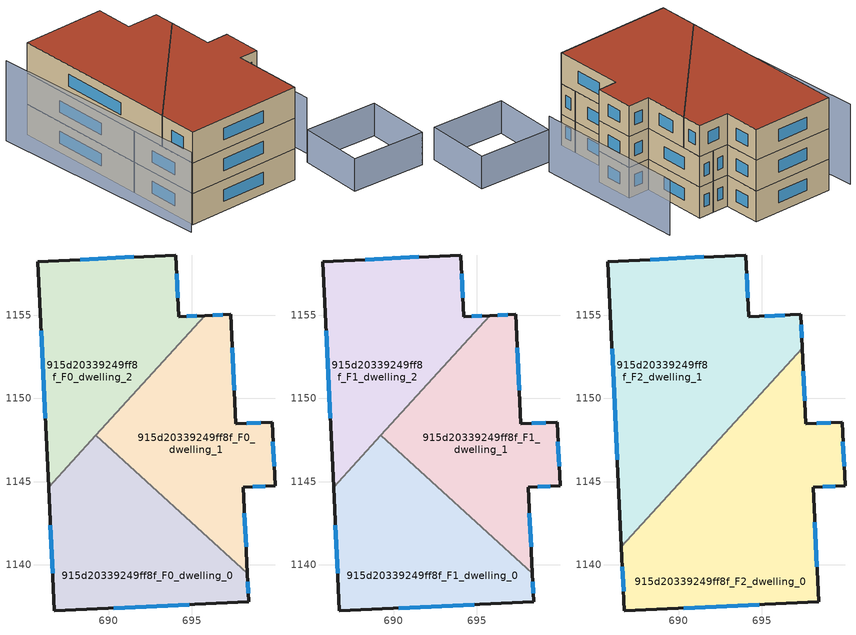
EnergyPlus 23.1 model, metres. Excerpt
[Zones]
915d20339249ff8f_F0_dwelling_0
 floor ground (EU_floor_Construction): 698.33,1139.51 698.41,1137.79 686.75,1137.24 686.4,1144.66 689.24,1147.78 z0
 wall outside (EU_wall_Construction): 686.4,1144.66 686.75,1137.24 698.41,1137.79 698.33,1139.51 z0:3
 wall to 915d20339249ff8f_F0_dwelling_1 (EU_wall_Construction): 698.33,1139.51 689.24,1147.78 z0:3
 wall to 915d20339249ff8f_F0_dwelling_2 (EU_wall_Construction): 689.24,1147.78 686.4,1144.66 z0:3
 window (EU_Window_Construction): 686.51,1142.39 686.65,1139.51 / 698.39,1138.31 698.35,1138.98 / 690.32,1137.41 694.84,1137.62 z0.92:2.08
915d20339249ff8f_F0_dwelling_1
 floor ground (EU_floor_Construction): 697.32,1155.05 697.63,1148.48 699.81,1148.58 699.99,1144.76 698.09,1144.67 698.33,1139.51 689.24,1147.78 695.79,1154.97 z0
 wall outside (EU_wall_Construction): 698.33,1139.51 698.09,1144.67 699.99,1144.76 699.81,1148.58 697.63,1148.48 697.32,1155.05 695.79,1154.97 z0:3
 wall to 915d20339249ff8f_F0_dwelling_2 (EU_wall_Construction): 695.79,1154.97 689.24,1147.78 z0:3
 window (EU_Window_Construction): 699.15,1148.55 698.3,1148.51 / 699.94,1145.93 699.87,1147.41 / 698.67,1144.7 699.41,1144.74 / 698.26,1141.09 698.16,1143.09 / 696.85,1155.02 696.26,1155 / 697.54,1150.49 697.42,1153.03 z0.92:2.08
915d20339249ff8f_F0_dwelling_2
 floor ground (EU_floor_Construction): 694.03,1158.61 694.21,1154.9 695.79,1154.97 686.4,1144.66 685.77,1158.22 z0
 wall outside (EU_wall_Construction): 695.79,1154.97 694.21,1154.9 694.03,1158.61 685.77,1158.22 686.4,1144.66 z0:3
 window (EU_Window_Construction): 695.3,1154.95 694.69,1154.92 / 685.96,1154.07 686.21,1148.81 / 691.5,1158.49 688.3,1158.34 / 694.15,1156.04 694.08,1157.47 z0.92:2.08
915d20339249ff8f_F1_dwelling_0
 floor to 915d20339249ff8f_F0_dwelling_0 (EU_floor_Construction): 698.33,1139.51 698.41,1137.79 686.75,1137.24 686.4,1144.66 689.24,1147.78 z3
 wall outside (EU_wall_Construction): 686.4,1144.66 686.75,1137.24 698.41,1137.79 698.33,1139.51 z3:6
 wall to 915d20339249ff8f_F1_dwelling_1 (EU_wall_Construction): 698.33,1139.51 689.24,1147.78 z3:6
 wall to 915d20339249ff8f_F1_dwelling_2 (EU_wall_Construction): 689.24,1147.78 686.4,1144.66 z3:6
 window (EU_Window_Construction): 686.51,1142.39 686.65,1139.51 / 698.39,1138.31 698.35,1138.98 / 690.32,1137.41 694.84,1137.62 z3.92:5.08
915d20339249ff8f_F1_dwelling_1
 floor to 915d20339249ff8f_F0_dwelling_1 (EU_floor_Construction): 697.32,1155.05 697.63,1148.48 699.81,1148.58 699.99,1144.76 698.09,1144.67 698.33,1139.51 689.24,1147.78 695.79,1154.97 z3
 wall outside (EU_wall_Construction): 698.33,1139.51 698.09,1144.67 699.99,1144.76 699.81,1148.58 697.63,1148.48 697.32,1155.05 695.79,1154.97 z3:6
 wall to 915d20339249ff8f_F1_dwelling_2 (EU_wall_Construction): 695.79,1154.97 689.24,1147.78 z3:6
 window (EU_Window_Construction): 699.15,1148.55 698.3,1148.51 / 699.94,1145.93 699.87,1147.41 / 698.67,1144.7 699.41,1144.74 / 698.26,1141.09 698.16,1143.09 / 696.85,1155.02 696.26,1155 / 697.54,1150.49 697.42,1153.03 z3.92:5.08
915d20339249ff8f_F1_dwelling_2
 floor to 915d20339249ff8f_F0_dwelling_2 (EU_floor_Construction): 694.03,1158.61 694.21,1154.9 695.79,1154.97 686.4,1144.66 685.77,1158.22 z3
 wall outside (EU_wall_Construction): 695.79,1154.97 694.21,1154.9 694.03,1158.61 685.77,1158.22 686.4,1144.66 z3:6
 window (EU_Window_Construction): 695.3,1154.95 694.69,1154.92 / 685.96,1154.07 686.21,1148.81 / 691.5,1158.49 688.3,1158.34 / 694.15,1156.04 694.08,1157.47 z3.92:5.08
915d20339249ff8f_F2_dwelling_0
 floor to 915d20339249ff8f_F1_dwelling_0 (EU_floor_Construction): 698.33,1139.51 698.41,1137.79 686.75,1137.24 686.57,1141.08 691.12,1146.07 z6
 floor to 915d20339249ff8f_F1_dwelling_1 (EU_floor_Construction): 697.42,1153 697.63,1148.48 699.81,1148.58 699.99,1144.76 698.09,1144.67 698.33,1139.51 691.12,1146.07 z6
 wall outside (EU_wall_Construction): 686.57,1141.08 686.75,1137.24 698.41,1137.79 698.09,1144.67 699.99,1144.76 699.81,1148.58 697.63,1148.48 697.42,1153 z6:9
 wall to 915d20339249ff8f_F2_dwelling_1 (EU_wall_Construction): 697.42,1153 686.57,1141.08 z6:9
 window (EU_Window_Construction): 690.32,1137.41 694.84,1137.62 / 686.63,1139.9 686.7,1138.41 / 697.57,1149.86 697.49,1151.62 / 699.15,1148.55 698.3,1148.51 / 699.94,1145.93 699.87,1147.41 / 698.67,1144.7 699.41,1144.74 / 698.31,1139.9 698.19,1142.57 z6.92:8.08
 roof outside (EU_roof_Construction): 698.41,1137.79 698.09,1144.67 699.99,1144.76 699.81,1148.58 697.63,1148.48 697.42,1153 686.57,1141.08 686.75,1137.24 z9
915d20339249ff8f_F2_dwelling_1
 floor to 915d20339249ff8f_F1_dwelling_1 (EU_floor_Construction): 697.32,1155.05 697.42,1153 691.12,1146.07 689.24,1147.78 695.79,1154.97 z6
 floor to 915d20339249ff8f_F1_dwelling_2 (EU_floor_Construction): 694.03,1158.61 694.21,1154.9 695.79,1154.97 686.4,1144.66 685.77,1158.22 z6
 floor to 915d20339249ff8f_F1_dwelling_0 (EU_floor_Construction): 691.12,1146.07 686.57,1141.08 686.4,1144.66 689.24,1147.78 z6
 wall outside (EU_wall_Construction): 697.42,1153 697.32,1155.05 694.21,1154.9 694.03,1158.61 685.77,1158.22 686.57,1141.08 z6:9
 window (EU_Window_Construction): 696.37,1155 695.16,1154.94 / 697.39,1153.63 697.35,1154.42 / 686.01,1152.97 686.33,1146.33 / 691.5,1158.49 688.3,1158.34 / 694.15,1156.04 694.08,1157.47 z6.92:8.08
 roof outside (EU_roof_Construction): 686.57,1141.08 697.42,1153 697.32,1155.05 694.21,1154.9 694.03,1158.61 685.77,1158.22 z9
shading: 701.1,1132.95 701.15,1139.42 / 701.15,1139.42 708.47,1139.36 / 708.47,1139.36 708.42,1132.89 / 708.42,1132.89 701.1,1132.95 z0:3.2; 683.72,1158.58 685.81,1136.29 z0:7.8; 702.12,1140.66 701.19,1155.68 z0:5.4
[Building]
EU S2 Campaign: North Axis=0; Terrain=City; Solar Distribution=FullExterior
[Site:Location]
Cape.Town.Intl.AP: Latitude=-33.965; Longitude=18.602; Time Zone=2; Elevation=46
[SizingPeriod:WeatherFileDays]
AnnualSizingPeriod: Begin Month=1; Begin Day of Month=1; End Month=12; End Day of Month=31; Day of Week for Start Day=Monday; Use Weather File Daylight Saving Period=No; Use Weather File Rain and Snow Indicators=No
[MATERIAL]
EU_InternalMass_Material: Roughness=MediumRough; Thickness=0.1; Conductivity=1; Density=1800; Specific Heat=900; Thermal Absorptance=0.9; Solar Absorptance=0.7; Visible Absorptance=0.7
[MATERIAL:NOMASS] Roughness=MediumRough; Thermal Absorptance=0.9; Solar Absorptance=0.7; Visible Absorptance=0.7
Name | Thermal Resistance
EU_wall_NoMass | 0.443251
EU_roof_NoMass | 0.403317
EU_floor_NoMass | 0.599929
[WINDOWMATERIAL:SIMPLEGLAZINGSYSTEM]
EU_Window_SimpleGlazing: UFactor=4.90254; Solar Heat Gain Coefficient=0.85; Visible Transmittance=0.85
[CONSTRUCTION]
EU_wall_Construction: EU_wall_NoMass
EU_roof_Construction: EU_roof_NoMass
EU_floor_Construction: EU_floor_NoMass
EU_Window_Construction: EU_Window_SimpleGlazing
EU_InternalMass_Construction: EU_InternalMass_Material
[ZONE] Type=1; Multiplier=1; Ceiling Height=autocalculate; Floor Area=autocalculate; Part of Total Floor Area=Yes
Name | Volume
915d20339249ff8f_F0_dwelling_0; 915d20339249ff8f_F1_dwelling_0 | 238.022
915d20339249ff8f_F2_dwelling_0 | 357.059
915d20339249ff8f_F0_dwelling_1; 915d20339249ff8f_F1_dwelling_1 | 238.043
915d20339249ff8f_F2_dwelling_1 | 357.013
915d20339249ff8f_F0_dwelling_2; 915d20339249ff8f_F1_dwelling_2 | 238.026
[INTERNALMASS] Construction=EU_InternalMass_Construction
Name | Zone or ZoneList | Surface Area
915d20339249ff8f_F0_dwelling_0_EU_InternalMass | 915d20339249ff8f_F0_dwelling_0 | 79.3394
915d20339249ff8f_F0_dwelling_1_EU_InternalMass | 915d20339249ff8f_F0_dwelling_1 | 79.349
915d20339249ff8f_F0_dwelling_2_EU_InternalMass | 915d20339249ff8f_F0_dwelling_2 | 79.3421
915d20339249ff8f_F1_dwelling_0_EU_InternalMass | 915d20339249ff8f_F1_dwelling_0 | 79.3394
915d20339249ff8f_F1_dwelling_1_EU_InternalMass | 915d20339249ff8f_F1_dwelling_1 | 79.349
915d20339249ff8f_F1_dwelling_2_EU_InternalMass | 915d20339249ff8f_F1_dwelling_2 | 79.3421
915d20339249ff8f_F2_dwelling_0_EU_InternalMass | 915d20339249ff8f_F2_dwelling_0 | 119.02
915d20339249ff8f_F2_dwelling_1_EU_InternalMass | 915d20339249ff8f_F2_dwelling_1 | 119.004
[OTHEREQUIPMENT] Fuel Type=Electricity; Design Level Calculation Method=Watts/Area; Power per Zone Floor Area=1; Fraction Latent=0; Fraction Radiant=0; Fraction Lost=0; Carbon Dioxide Generation Rate=0; EndUse Subcategory=EU_Step8_InternalGains
Name | Zone or ZoneList or Space or SpaceList | Schedule
EU_Step8_InternalGain_915d20339249ff8f_F0_dwelling_0_f000 | 915d20339249ff8f_F0_dwelling_0 | EU_Step8_GainSchedule_915d20339249ff8f_F0_dwelling_0_f000
EU_Step8_InternalGain_915d20339249ff8f_F0_dwelling_1_f000 | 915d20339249ff8f_F0_dwelling_1 | EU_Step8_GainSchedule_915d20339249ff8f_F0_dwelling_1_f000
EU_Step8_InternalGain_915d20339249ff8f_F0_dwelling_2_f000 | 915d20339249ff8f_F0_dwelling_2 | EU_Step8_GainSchedule_915d20339249ff8f_F0_dwelling_2_f000
EU_Step8_InternalGain_915d20339249ff8f_F1_dwelling_0_f000 | 915d20339249ff8f_F1_dwelling_0 | EU_Step8_GainSchedule_915d20339249ff8f_F1_dwelling_0_f000
EU_Step8_InternalGain_915d20339249ff8f_F1_dwelling_1_f000 | 915d20339249ff8f_F1_dwelling_1 | EU_Step8_GainSchedule_915d20339249ff8f_F1_dwelling_1_f000
EU_Step8_InternalGain_915d20339249ff8f_F1_dwelling_2_f000 | 915d20339249ff8f_F1_dwelling_2 | EU_Step8_GainSchedule_915d20339249ff8f_F1_dwelling_2_f000
EU_Step8_InternalGain_915d20339249ff8f_F2_dwelling_0_f000 | 915d20339249ff8f_F2_dwelling_0 | EU_Step8_GainSchedule_915d20339249ff8f_F2_dwelling_0_f000
EU_Step8_InternalGain_915d20339249ff8f_F2_dwelling_1_f000 | 915d20339249ff8f_F2_dwelling_1 | EU_Step8_GainSchedule_915d20339249ff8f_F2_dwelling_1_f000
[ZONEVENTILATION:DESIGNFLOWRATE] Schedule=EU_AlwaysOn; Design Flow Rate Calculation Method=AirChanges/Hour; Air Changes per Hour=0.713097; Ventilation Type=Natural; Fan Pressure Rise=0; Fan Total Efficiency=1; Constant Term Coefficient=1; Temperature Term Coefficient=0; Velocity Term Coefficient=0; Velocity Squared Term Coefficient=0; Minimum Indoor Temperature=-100; Maximum Indoor Temperature=100; Delta Temperature=-100; Minimum Outdoor Temperature=-100; Maximum Outdoor Temperature=100; Maximum Wind Speed=40
Name | Zone or ZoneList or Space or SpaceList
EU_ConstantAir_915d20339249ff8f_F0_dwelling_0 | 915d20339249ff8f_F0_dwelling_0
EU_ConstantAir_915d20339249ff8f_F0_dwelling_1 | 915d20339249ff8f_F0_dwelling_1
EU_ConstantAir_915d20339249ff8f_F0_dwelling_2 | 915d20339249ff8f_F0_dwelling_2
EU_ConstantAir_915d20339249ff8f_F1_dwelling_0 | 915d20339249ff8f_F1_dwelling_0
EU_ConstantAir_915d20339249ff8f_F1_dwelling_1 | 915d20339249ff8f_F1_dwelling_1
EU_ConstantAir_915d20339249ff8f_F1_dwelling_2 | 915d20339249ff8f_F1_dwelling_2
EU_ConstantAir_915d20339249ff8f_F2_dwelling_0 | 915d20339249ff8f_F2_dwelling_0
EU_ConstantAir_915d20339249ff8f_F2_dwelling_1 | 915d20339249ff8f_F2_dwelling_1
[HVACTEMPLATE:THERMOSTAT] Constant Heating Setpoint=20; Constant Cooling Setpoint=50
EU_HeatOnly_915d20339249ff8f_F0_dwelling_0; EU_HeatOnly_915d20339249ff8f_F0_dwelling_1; EU_HeatOnly_915d20339249ff8f_F0_dwelling_2; EU_HeatOnly_915d20339249ff8f_F1_dwelling_0; EU_HeatOnly_915d20339249ff8f_F1_dwelling_1; EU_HeatOnly_915d20339249ff8f_F1_dwelling_2; EU_HeatOnly_915d20339249ff8f_F2_dwelling_0; EU_HeatOnly_915d20339249ff8f_F2_dwelling_1
[HVACTEMPLATE:ZONE:IDEALLOADSAIRSYSTEM] System Availability Schedule=EU_AlwaysOn; Maximum Heating Supply Air Temperature=50; Minimum Cooling Supply Air Temperature=13; Maximum Heating Supply Air Humidity Ratio=0.0156; Minimum Cooling Supply Air Humidity Ratio=0.0077; Heating Limit=NoLimit; Cooling Limit=NoLimit; Heating Availability Schedule=EU_AlwaysOn; Cooling Availability Schedule=EU_CoolingOff; Dehumidification Control Type=ConstantSensibleHeatRatio; Cooling Sensible Heat Ratio=0.7; Dehumidification Setpoint=60; Humidification Control Type=None; Humidification Setpoint=30; Outdoor Air Method=None; Outdoor Air Flow Rate per Person=0.00944; Outdoor Air Flow Rate per Zone Floor Area=0; Outdoor Air Flow Rate per Zone=0; Demand Controlled Ventilation Type=None; Outdoor Air Economizer Type=NoEconomizer; Heat Recovery Type=None; Sensible Heat Recovery Effectiveness=0.7; Latent Heat Recovery Effectiveness=0.65
Name | Template Thermostat
915d20339249ff8f_F0_dwelling_0 | EU_HeatOnly_915d20339249ff8f_F0_dwelling_0
915d20339249ff8f_F0_dwelling_1 | EU_HeatOnly_915d20339249ff8f_F0_dwelling_1
915d20339249ff8f_F0_dwelling_2 | EU_HeatOnly_915d20339249ff8f_F0_dwelling_2
915d20339249ff8f_F1_dwelling_0 | EU_HeatOnly_915d20339249ff8f_F1_dwelling_0
915d20339249ff8f_F1_dwelling_1 | EU_HeatOnly_915d20339249ff8f_F1_dwelling_1
915d20339249ff8f_F1_dwelling_2 | EU_HeatOnly_915d20339249ff8f_F1_dwelling_2
915d20339249ff8f_F2_dwelling_0 | EU_HeatOnly_915d20339249ff8f_F2_dwelling_0
915d20339249ff8f_F2_dwelling_1 | EU_HeatOnly_915d20339249ff8f_F2_dwelling_1
[SIZING:ZONE] Zone Cooling Design Supply Air Temperature Input Method=SupplyAirTemperature; Zone Cooling Design Supply Air Temperature=13; Zone Heating Design Supply Air Temperature Input Method=SupplyAirTemperature; Zone Heating Design Supply Air Temperature=50; Zone Cooling Design Supply Air Humidity Ratio=0.008; Zone Heating Design Supply Air Humidity Ratio=0.008; Cooling Design Air Flow Method=DesignDay; Cooling Design Air Flow Rate=0; Cooling Minimum Air Flow per Zone Floor Area=0.000762; Cooling Minimum Air Flow=0; Cooling Minimum Air Flow Fraction=0.2; Heating Design Air Flow Method=DesignDay; Heating Design Air Flow Rate=0; Heating Maximum Air Flow per Zone Floor Area=0.002032; Heating Maximum Air Flow=0.141576; Heating Maximum Air Flow Fraction=0.3; Account for Dedicated Outdoor Air System=No; Dedicated Outdoor Air System Control Strategy=NeutralSupplyAir; Dedicated Outdoor Air Low Setpoint Temperature for Design=autosize; Dedicated Outdoor Air High Setpoint Temperature for Design=autosize; Zone Load Sizing Method=Sensible Load Only No Latent Load; Zone Latent Cooling Design Supply Air Humidity Ratio Input Method=HumidityRatioDifference; Zone Cooling Design Supply Air Humidity Ratio Difference=0.005; Zone Latent Heating Design Supply Air Humidity Ratio Input Method=HumidityRatioDifference; Zone Humidification Design Supply Air Humidity Ratio Difference=0.005
915d20339249ff8f_F0_dwelling_0; 915d20339249ff8f_F0_dwelling_1; 915d20339249ff8f_F0_dwelling_2; 915d20339249ff8f_F1_dwelling_0; 915d20339249ff8f_F1_dwelling_1; 915d20339249ff8f_F1_dwelling_2; 915d20339249ff8f_F2_dwelling_0; 915d20339249ff8f_F2_dwelling_1
[SCHEDULE:CONSTANT]
Name | Hourly Value
EU_AlwaysOn | 1
EU_CoolingOff | 0
[SCHEDULE:FILE] Column Number=1; Rows to Skip at Top=0; Number of Hours of Data=8760; Column Separator=Comma; Interpolate to Timestep=No; Minutes per Item=60; Adjust Schedule for Daylight Savings=Yes
Name | File
EU_Step8_GainSchedule_915d20339249ff8f_F0_dwelling_0_f000 | ../../schedules/915d20339249ff8f/915d20339249ff8f_F0_dwelling_0_f000_gain.csv
EU_Step8_GainSchedule_915d20339249ff8f_F0_dwelling_1_f000 | ../../schedules/915d20339249ff8f/915d20339249ff8f_F0_dwelling_1_f000_gain.csv
EU_Step8_GainSchedule_915d20339249ff8f_F0_dwelling_2_f000 | ../../schedules/915d20339249ff8f/915d20339249ff8f_F0_dwelling_2_f000_gain.csv
EU_Step8_GainSchedule_915d20339249ff8f_F1_dwelling_0_f000 | ../../schedules/915d20339249ff8f/915d20339249ff8f_F1_dwelling_0_f000_gain.csv
EU_Step8_GainSchedule_915d20339249ff8f_F1_dwelling_1_f000 | ../../schedules/915d20339249ff8f/915d20339249ff8f_F1_dwelling_1_f000_gain.csv
EU_Step8_GainSchedule_915d20339249ff8f_F1_dwelling_2_f000 | ../../schedules/915d20339249ff8f/915d20339249ff8f_F1_dwelling_2_f000_gain.csv
EU_Step8_GainSchedule_915d20339249ff8f_F2_dwelling_0_f000 | ../../schedules/915d20339249ff8f/915d20339249ff8f_F2_dwelling_0_f000_gain.csv
EU_Step8_GainSchedule_915d20339249ff8f_F2_dwelling_1_f000 | ../../schedules/915d20339249ff8f/915d20339249ff8f_F2_dwelling_1_f000_gain.csv
